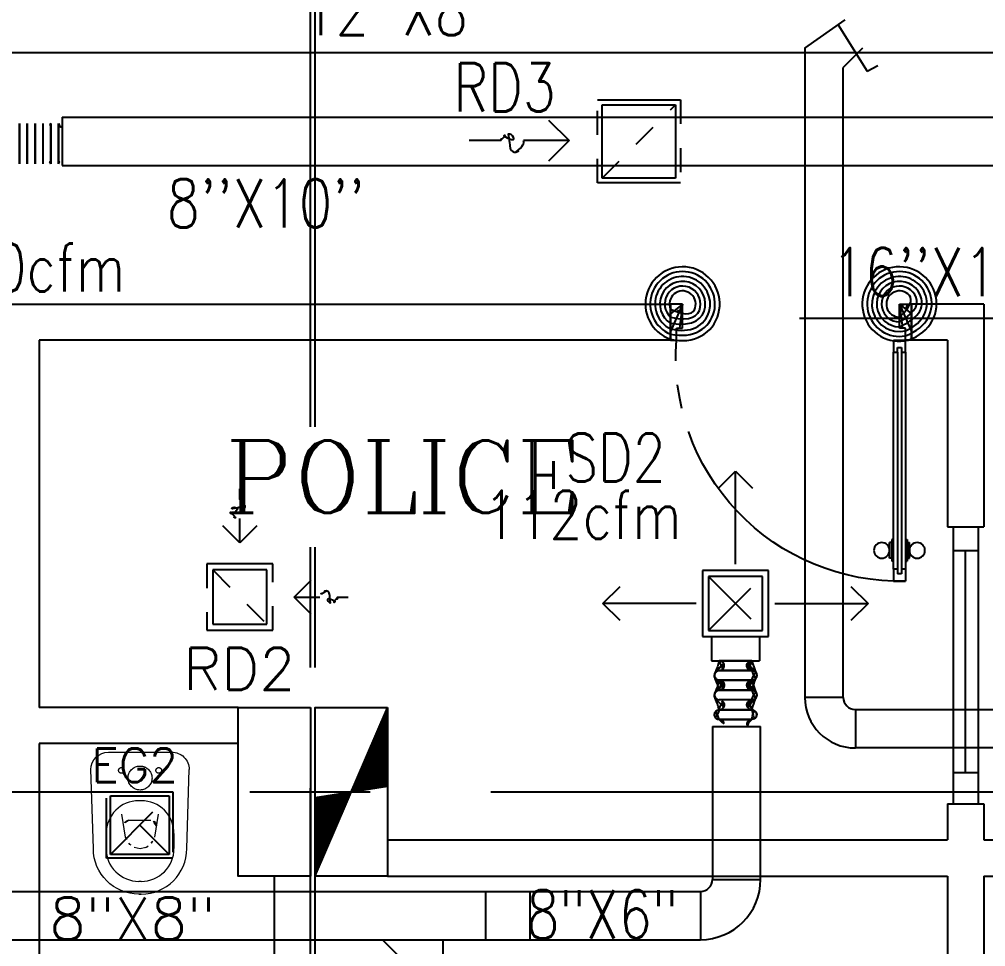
# Model space of a CAD drawing. Extents: x 417866230.2 to 417866327.8, y 43498045.5 to 43498135.4.
# Drawn here: x 417866272.989 to 417866277, y 43498114.079 to 43498117.929 of the extents above; entities that cross this region are included whole.
import ezdxf
from ezdxf.enums import TextEntityAlignment as Align

# ---------------------------------------------------------------- set-up
doc = ezdxf.new("R2010")
doc.units = 0
doc.header["$MEASUREMENT"] = 0
for name, pattern in [('CENTERX2', [4, 2.5, -0.5, 0.5, -0.5]), ('HIDDEN', [0.375, 0.25, -0.125]), ('HIDDEN2', [0.1875, 0.125, -0.0625])]:
    doc.linetypes.add(name, pattern=pattern)
doc.layers.get('0').update_dxf_attribs({"linetype": 'CONTINUOUS'})
for name, color, linetype in [('AXES', 11, 'CENTERX2'), ('COL', 9, 'CONTINUOUS'), ('DOOR', 9, 'CONTINUOUS'), ('DUCT', 6, 'CONTINUOUS'), ('FIX', 9, 'CONTINUOUS'), ('HAT', 12, 'CONTINUOUS'), ('M-AC-FLEX', 3, 'CONTINUOUS'), ('M-EGU.', 2, 'CONTINUOUS'), ('RM-NAME', 9, 'CONTINUOUS'), ('SCD', 2, 'CONTINUOUS'), ('WALL', 4, 'CONTINUOUS'), ('WIN', 9, 'CONTINUOUS')]:
    doc.layers.add(name, color=color, linetype=linetype)
doc.styles.add('ROMANC', font='romanc', dxfattribs={"height": 0.1})
doc.styles.add('ROMANS', font='ROMANS.shx', dxfattribs={"width": 0.6})

# ---------------------------------------------------------------- blocks, each defined once
blk = doc.blocks.new('C11')
at = {"layer": 'HAT'}
h = blk.add_hatch(dxfattribs=at)
h.set_pattern_fill('ANSI31', color=256, scale=300, style=0)
h.set_pattern_definition([(45, (-383765.2316736817, -62180.99999999946), (-26.51650429449553, 26.51650429449553), [])])
h.paths.add_polyline_path([(-19.99999999988358, 350.0000000000218), (-20, 700.0000000000582), (-319.9999999998836, 700.0000000000655), (-319.9999999998254, 350.0000000000146)])
h.paths.add_polyline_path([(-319.9999999998254, 6.548361852765083e-11), (-20, 5.820766091346741e-11), (-20, 350.0000000000218), (-319.9999999998254, 350.0000000000218)])
h = blk.add_hatch(dxfattribs=at)
h.set_pattern_fill('ANSI31', color=256, scale=300, style=0)
h.set_pattern_definition([(45, (-383445.2316736818, -62180.99999999952), (-26.51650429449553, 26.51650429449553), [])])
h.paths.add_polyline_path([(300.0000000000582, 349.9999999999636), (299.9999999999418, 700), (5.820766091346741e-11, 700.0000000000073), (1.164153218269348e-10, 349.9999999999563)])
h.paths.add_polyline_path([(1.164153218269348e-10, 7.275957614183426e-12), (299.9999999999418, 0), (299.9999999999418, 349.9999999999636), (1.164153218269348e-10, 349.9999999999636)])
at = {"layer": 'COL'}
for points in [[(-19.99999999994179, 700.0000000000582), (-20, 5.820766091346741e-11), (-319.9999999998254, 5.820766091346741e-11), (-319.9999999998254, 700.0000000000582)], [(300.0000000001164, 700), (300.0000000001164, 0), (0, 0), (5.820766091346741e-11, 700)]]:
    blk.add_lwpolyline(points, close=True, dxfattribs=at)
blk = doc.blocks.new('A$C24ED45A6')
at = {"layer": 'DOOR', "color": 0, "linetype": 'ByBlock'}
for p, q in [((924.999714750069, 1099.999913275184), (924.9997147505928, 1149.999913275213)), ((924.9997147500981, 1149.999913275184), (974.9997147500981, 1149.999913275184)), ((974.9997147500981, 1149.999913275184), (924.9997147500981, 1149.999913275184)), ((974.999714750069, 1099.999913275184), (974.9997147500981, 1149.999913275184)), ((941.9997147500981, 1099.999913275184), (924.999714750069, 1099.999913275184)), ((941.9997147500981, 1099.999913275184), (941.9997147500981, 1119.999913275184)), ((957.9997147500981, 1119.999913275184), (941.9997147500981, 1119.999913275184)), ((957.9997147500981, 1099.999913275184), (957.9997147500981, 1119.999913275184)), ((974.999714750069, 1099.999913275184), (957.9997147500981, 1099.999913275184)), ((908.7997147500282, 1055.04237049658), (908.7997147500282, 990.2423704965913)), ((917.7997147500282, 1055.04237049658), (908.7997147500282, 1055.04237049658)), ((917.7997147500282, 977.6423704965855), (917.7997147500282, 1067.642370496585)), ((924.999714750069, 1067.642370496585), (917.7997147500282, 1067.642370496585)), ((917.7997147500282, 1055.04237049658), (917.7997147500282, 990.2423704965913)), ((974.9997147500981, 1067.642370496585), (982.1997147501388, 1067.642370496585)), ((982.1997147501388, 977.6423704965855), (982.1997147501388, 1067.642370496585)), ((982.1997147501388, 1055.04237049658), (982.1997147501388, 990.2423704965913)), ((982.1997147501388, 1055.04237049658), (991.1997147501388, 1055.04237049658)), ((991.1997147501388, 1055.04237049658), (991.1997147501388, 990.2423704965913)), ((917.7997147500282, 990.2423704965913), (908.7997147500282, 990.2423704965913)), ((924.999714750069, 977.6423704965855), (917.7997147500282, 977.6423704965855)), ((974.9997147500981, 977.6423704965855), (982.1997147501388, 977.6423704965855)), ((982.1997147501388, 990.2423704965913), (991.1997147501388, 990.2423704965913)), ((924.9997147500981, 149.9999132751836), (924.9997147500981, 199.9999132751836)), ((924.9997147500981, 199.9999132751836), (941.9997147500981, 199.9999132751836)), ((941.9997147500981, 199.9999132751836), (941.9997147500981, 179.9999132751836)), ((941.9997147500981, 179.9999132751836), (957.9997147500981, 179.9999132751836)), ((957.9997147500981, 179.9999132751836), (957.9997147500981, 199.9999132751836)), ((957.9997147500981, 199.9999132751836), (974.9997147500981, 199.9999132751836)), ((974.9997147500981, 199.9999132751836), (974.9997147500981, 149.9999132751836)), ((-0.0002852659090422094, 0.0005459637031890452), (0.0006637533224420622, 150.0005459607055)), ((-0.0002852659090422094, 150.0005459637032), (24.99971473409096, 150.0005459637032)), ((24.99971473409096, 150.0005459637032), (24.99971473409096, 100.0005459637032)), ((924.9997147500981, 149.9999132751836), (974.9997147500981, 149.9999132751836)), ((999.9997147500981, 149.9999132751836), (974.9997147500981, 149.9999132751836)), ((974.9997147500981, 149.9999132751836), (974.9997147500981, 99.99991327518364)), ((999.9997147500981, 149.9999132751836), (999.9997147500981, -8.672481635585427e-05)), ((24.99971473409096, 100.0005459637032), (49.99971473409096, 100.0005459637032)), ((49.99971473409096, 100.0005459637032), (49.99971473409096, 0.0005459637031890452)), ((974.9997147500981, 99.99991327518364), (949.9997147500981, 99.99991327518364)), ((949.9997147500981, 99.99991327518364), (949.9997147500981, -8.672481635585427e-05)), ((49.99971473409096, 0.0005459637031890452), (-0.0002852659090422094, 0.0005459637031890452)), ((949.9997147500981, -8.672481635585427e-05), (999.9997147500981, -8.672481635585427e-05))]:
    blk.add_line(p, q, dxfattribs=at)
at = {"layer": 'DOOR', "linetype": 'ByBlock'}
for p, q in [((924.999714750069, 1099.999913275184), (924.9997147500981, 199.9999132751836)), ((941.9997147500981, 199.9999132751836), (941.9997147500981, 1099.999913275184)), ((957.9997147500981, 199.9999132751836), (957.9997147500981, 1099.999913275184)), ((974.9997147500981, 199.9999132751836), (974.999714750069, 1099.999913275184))]:
    blk.add_line(p, q, dxfattribs=at)
at = {"layer": 'DOOR', "color": 9, "linetype": 'ByBlock'}
for p, q in [((49.99971473409096, 0.0005459637031890452), (-0.0002852659090422094, 113.710475956148)), ((49.99971473409096, 0.0005459637031890452), (36.64242869059672, 100.0005459637032)), ((949.9997147500981, -8.672481635585427e-05), (999.9997147500981, 113.7098432676285)), ((949.9997147500981, -8.672481635585427e-05), (963.3570007935923, 99.99991327518364)), ((49.99971473409096, 0.0005459637031890452), (-0.0002852659090422094, 40.14628027955769)), ((949.9997147500981, -8.672481635585427e-05), (999.9997147500981, 40.14564759103814))]:
    blk.add_line(p, q, dxfattribs=at)
at = {"layer": 'DOOR', "color": 0, "linetype": 'ByBlock'}
for centre in [(876.4687705351098, 1022.642370496585), (1023.530658965086, 1022.642370496585)]:
    blk.add_circle(centre, 32.39999999998526, dxfattribs=at)
at = {"layer": 'DOOR', "linetype": 'HIDDEN', "ltscale": 0.5}
blk.add_arc((949.9997147495524, 222.4999591306114), 927.8368202104019, 88.45601313387131, 184.4815520911756, dxfattribs=at)
at = {"layer": 'DOOR', "color": 9, "linetype": 'ByBlock'}
for centre, radius, start, end in [((49.99971473406185, 0.0005459637031890452), 154.4019578127773, 103.7142292224544, 108.8947114507109), ((49.99971473406185, 0.0005459637031890452), 134.4019578127773, 100.7199763548362, 111.8401506069727), ((949.9997147501272, -8.672481635585427e-05), 134.4019578127773, 68.15984939303335, 79.28002364515741), ((949.9997147501272, -8.672481635585427e-05), 154.4019578127773, 71.10528854929525, 76.28577077755193), ((49.99971473406185, 0.0005459637031890452), 114.4019578127773, 102.6225741287136, 115.916158117935), ((49.99971473406185, 0.0005459637031890452), 94.40195781277725, 90, 121.9818119669145), ((949.9997147501272, -8.672481635585427e-05), 94.40195781277725, 58.01818803308483, 90), ((949.9997147501272, -8.672481635585427e-05), 114.4019578127773, 64.08384188206432, 77.37742587129276), ((49.99971473406185, 0.0005459637031890452), 74.40195781277725, 90, 132.2235735831696), ((49.99971473406185, 0.0005459637031890452), 54.40195781277725, 90, 156.7926171080241), ((949.9997147501272, -8.672481635585427e-05), 74.40195781277725, 47.77642641683039, 90), ((949.9997147501272, -8.672481635585427e-05), 54.40195781277725, 23.2073828919762, 90), ((49.99971473406185, 0.0005459637031890452), 34.40195781277725, 90, 180), ((49.99971473406185, 0.0005459637031890452), 14.40195781277725, 90, 180), ((949.9997147501272, -8.672481635585427e-05), 34.40195781277725, 7.00715953259931e-15, 90), ((949.9997147501272, -8.672481635585427e-05), 14.40195781277725, 7.00715953259931e-15, 90)]:
    blk.add_arc(centre, radius, start, end, dxfattribs=at)
at = {"layer": 'WALL'}
blk.add_line((999.9997147500981, -8.672481635585427e-05), (1000.000663769344, 149.9999132721859), dxfattribs=at)
blk = doc.blocks.new('WC')
at = {"layer": 'FIX', "lineweight": 20}
for p, q in [((474.9999999413267, 140.8204326525447), (537.9999999286374, 140.8204326525447)), ((394.8190632528858, 75.68691823486006), (490.3663137183757, 60.12952448159922)), ((338.9999999767169, 4.820432680950034), (338.9999999767169, -4.817951826087665)), ((533.686589507095, 24.24526864886866), (539.5413532510865, 0.001240431301994249)), ((539.5413532510865, 0.001240431301994249), (533.686589507095, -24.24278778629377)), ((673.9999998932471, 4.820432681706734), (673.9999998932471, -4.817951825360069)), ((490.3663137183757, -60.12704361174838), (394.8190632528858, -75.6844373869535)), ((537.9999999286374, -140.8179517899407), (474.9999999413267, -140.8179517899407)), ((213.1572988978005, -203.8179517742828), (210.0000000034925, -203.8179517742828))]:
    blk.add_line(p, q, dxfattribs=at)
at = {"layer": 'FIX', "linetype": 'Continuous', "lineweight": 20}
blk.add_line((420.1086438769707, -47.34975640615448), (420.4314501879271, 44.6286713128502), dxfattribs=at)
at = {"layer": 'FIX', "lineweight": 20}
for points in [[(210.0000000031432, -203.8179517742828, -0.4142135623720295), (137.0000000270666, -130.8179517899407), (137.0000000270666, 0.001240427664015442), (137.0000000270666, 130.8204326531268, -0.4142135623805538), (210.0000000088476, 203.8204326368577)], [(726.999999880034, -4.820432680658996), (726.999999880034, 4.817951825360069, 0.414213562373095), (537.9999999286374, 193.8179517767567), (210.0000000029104, 203.8179517742537)], [(726.999999880034, 4.820432680658996), (726.999999880034, -4.817951825360069, -0.414213562373095), (537.9999999286374, -193.8179517767567), (210.0000000029104, -203.8179517742537)]]:
    blk.add_lwpolyline(points, format="xyb", dxfattribs=at)
at = {"layer": 'FIX', "linetype": 'HIDDEN', "lineweight": 20, "ltscale": 0.05}
for centre in [(213.1572988978005, 77.50124041197705), (213.1572988978005, -77.49875954940217)]:
    blk.add_circle(centre, 11.63803426258817, dxfattribs=at)
at = {"layer": 'FIX', "linetype": 'HIDDEN2', "lineweight": 20, "ltscale": 0.3}
blk.add_circle((245, 0), 49.81065704648448, dxfattribs=at)
at = {"layer": 'FIX', "lineweight": 20}
for centre, radius, start, end in [((474.9999999444699, 4.820432684820844), 135.999999967722, 90.00000000333506, 180.0000000016675), ((537.9999999254942, 4.820432684820844), 135.999999967722, 359.9999999983325, 90), ((464.3609761304106, -17.61048578153714), 81.97430560104621, 51.07583289591406, 71.50404722140216), ((473.0448338629212, -6.857746605353896), 68.15291692588886, 27.15318190886178, 51.07583290867439), ((474.9999999413267, -4.817951825360069), 135.9999999645952, 180, 270), ((473.0448338628048, 6.860227468045196), 68.15291692606822, 308.9241670913256, 332.8468180911382), ((537.9999999286374, -4.817951825360069), 135.9999999645952, 270, 0), ((464.360976150725, 17.61296664757538), 81.97430559098913, 288.495952764492, 308.9241670913256)]:
    blk.add_arc(centre, radius, start, end, dxfattribs=at)
at = {"layer": 'FIX', "linetype": 'Continuous', "lineweight": 20}
for centre, start, end in [((442.6786698182113, 45.53535193303833), 88.38785175708362, 182.3337855616429), ((442.355863507255, -45.58543171666679), 177.6662144383571, 271.6121482429164)]:
    blk.add_arc(centre, 22.26568775101992, start, end, dxfattribs=at)
blk = doc.blocks.new('15RCD')
at = {"layer": 'M-EGU.', "linetype": 'HIDDEN'}
for p, q in [((-215.5, -215.5), (-215.5, 215.5)), ((-215.5, 215.5), (215.5, 215.5)), ((215.5, 215.5), (215.5, -215.5)), ((-190.5, -190.5), (190.5, 190.5)), ((215.5, -215.5), (-215.5, -215.5))]:
    blk.add_line(p, q, dxfattribs=at)
at = {"layer": 'M-EGU.'}
for p, q in [((-190.5, -190.5), (-190.5, 190.5)), ((-190.5, 190.5), (190.5, 190.5)), ((190.5, 190.5), (190.5, -190.5)), ((-468.7281883955002, 110.085429020226), (-362.6621712446213, 4.019411846995354)), ((-717.6654456853867, 4.019411846995354), (-880.3680452108383, 4.019411846995354)), ((-362.6621712446213, 4.019411846995354), (-598.2370687127113, 4.019411846995354)), ((-362.6621712446213, 4.019411846995354), (-468.7281883955002, -102.0466053336859)), ((190.5, -190.5), (-190.5, -190.5))]:
    blk.add_line(p, q, dxfattribs=at)
blk.add_lwpolyline([(-717.6654456853867, 4.019411846995354, -0.1324001419046424), (-700.9525933265686, 28.1516630128026, -0.15664048728736), (-677.8559874296188, 37.67430285364389, -0.7366118572675341), (-658.9274293780327, -9.531996622681618, 0.7742319307937748), (-638.0465269684792, -55.15178421139717, 0.2033489946306821), (-606.4340447187424, -34.56012412905693, 0.1938082075567039), (-598.2370687127113, 4.019411846995354)], format="xyb", dxfattribs=at)
blk = doc.blocks.new('9RCD')
at = {"color": 2}
blk.add_line((0, 407.0018123015761), (0, 450), dxfattribs=at)
at = {"layer": 'M-EGU.'}
for p, q in [((0, 225), (0, 331.8568842187524)), ((0, 225), (-70.71067810058594, 295.7106781154871)), ((70.71067810058594, 295.7106781154871), (0, 225)), ((112.5, 112.5), (-112.5, 112.5)), ((-112.5, 112.5), (-112.5, -112.5)), ((112.5, -112.5), (112.5, 112.5)), ((-295.7106781005859, 70.7106781154871), (-225, 0)), ((-225, 0), (-326.0625209212303, 0)), ((-225, 0), (-295.7106781005859, -70.7106781154871)), ((-112.5, -112.5), (112.5, -112.5))]:
    blk.add_line(p, q, dxfattribs=at)
at = {"layer": 'M-EGU.', "linetype": 'HIDDEN'}
for p, q in [((137.5, 137.5), (-137.5, 137.5)), ((-137.5, 137.5), (-137.5, -137.5)), ((137.5, -137.5), (137.5, 137.5)), ((-112.5, -112.5), (112.5, 112.5)), ((-137.5, -137.5), (137.5, -137.5))]:
    blk.add_line(p, q, dxfattribs=at)
at = {"layer": 'M-EGU.', "color": 2}
blk.add_line((-405.6814389228821, 0), (-450, 0), dxfattribs=at)
blk.add_lwpolyline([(0, 407.0018123015761, -0.1878616880635112), (18.43714278936386, 395.6368565112352, -0.2026446714702415), (23.37606519460678, 376.0597832798958, -0.6169147816705048), (-1.684169173240662, 367.9626682251692, 0.6687084752237648), (-25.27994006872177, 358.3786232322454, 0.1942850651709176), (-18.16441583633423, 340.4409644380212, 0.1860514396155063), (0, 331.8568842187524)], format="xyb", dxfattribs=at)
at = {"layer": 'M-EGU.'}
blk.add_lwpolyline([(-405.6814389228821, 0, -0.1324001419046424), (-394.5395373106003, 16.0881674438715, -0.15664048728736), (-379.1418001055717, 22.43659400939941, -0.7366118572675341), (-366.5227613449097, -9.034272313117981, 0.7742319307937748), (-352.6021597981453, -39.4474640339613, 0.2033489946306821), (-331.5271716117859, -25.71969064325094, 0.1938082075567039), (-326.0625209212303, 0)], format="xyb", dxfattribs=at)

msp = doc.modelspace()

# ---------------------------------------------------------------- linework, layer by layer
at = {"layer": 'AXES'}
for p, q in [((417866274.1968632, 43498056.23778734), (417866274.1968632, 43498134.3745184)), ((417866274.2168633, 43498056.23778734), (417866274.2168633, 43498134.3745184)), ((417866230.9454184, 43498114.72208098), (417866300.0368633, 43498114.72208098))]:
    msp.add_line(p, q, dxfattribs=at)
at = {"layer": 'DUCT'}
for p, q in [((417866276.2488583, 43498117.808648), (417866276.4167957, 43498117.92623909)), ((417866276.2488583, 43498117.808648), (417866276.2488583, 43498115.11417086)), ((417866276.4888583, 43498117.808648), (417866276.4088582, 43498117.728648)), ((417866268.4796817, 43498117.79054227), (417866280.1641046, 43498117.79054227)), ((417866276.4088582, 43498115.11417086), (417866276.4088582, 43498117.728648)), ((417866273.1664797, 43498117.52208099), (417866273.1664797, 43498117.32208098)), ((417866273.1664797, 43498117.52208099), (417866277.5104084, 43498117.52208099)), ((417866273.1664797, 43498117.32208098), (417866277.5104084, 43498117.32208098)), ((417866276.4088582, 43498115.11417086), (417866276.2488583, 43498115.11417086)), ((417866276.4588583, 43498115.06417087), (417866277.247552, 43498115.06417087)), ((417866276.4588583, 43498115.06417087), (417866276.4588583, 43498114.90417086)), ((417866275.865648, 43498114.99270864), (417866276.065648, 43498114.99270864)), ((417866275.865648, 43498114.99270864), (417866275.865648, 43498114.35824265)), ((417866276.065648, 43498114.35824265), (417866276.065648, 43498114.99270864)), ((417866277.247552, 43498114.90417086), (417866276.4588583, 43498114.90417086)), ((417866275.865648, 43498114.35824265), (417866276.065648, 43498114.35824265)), ((417866272.3119434, 43498114.30824265), (417866275.815648, 43498114.30824265)), ((417866274.9253468, 43498114.10824265), (417866274.9253468, 43498114.30824265)), ((417866275.1097713, 43498114.10824265), (417866275.1097713, 43498114.30824265)), ((417866275.815648, 43498114.30824265), (417866275.815648, 43498114.10824265)), ((417866272.2869434, 43498114.10824265), (417866275.815648, 43498114.10824265)), ((417866274.4963204, 43498114.10824265), (417866274.5963204, 43498114.00824264)), ((417866274.7463204, 43498114.10824265), (417866274.7463204, 43498113.86358965))]:
    msp.add_line(p, q, dxfattribs=at)
at = {"layer": 'DUCT', "color": 2}
for p, q in [((417866276.3873633, 43498117.90563025), (417866276.5075091, 43498117.71416178)), ((417866276.5075091, 43498117.71416178), (417866276.5526626, 43498117.73718017)), ((417866276.5075091, 43498117.71416178), (417866276.5075091, 43498117.71416178))]:
    msp.add_line(p, q, dxfattribs=at)
at = {"layer": 'DUCT', "color": 4}
msp.add_line((417866276.2269326, 43498116.68873941), (417866277.5665232, 43498116.68873941), dxfattribs=at)
at = {"layer": 'DUCT'}
for centre, radius, start, end in [((417866276.4588583, 43498115.11417086), 0.21, 180, 270), ((417866276.4588583, 43498115.11417086), 0.05, 180, 270), ((417866275.815648, 43498114.35824265), 0.05, 270, 0), ((417866275.815648, 43498114.35824265), 0.25, 270, 0)]:
    msp.add_arc(centre, radius, start, end, dxfattribs=at)
at = {"layer": 'M-AC-FLEX', "color": 11}
for p, q in [((417866272.9896258, 43498117.49698452), (417866272.9896258, 43498117.32890806)), ((417866272.9896284, 43498117.32862237), (417866272.9896284, 43498117.49669886)), ((417866273.0216439, 43498117.32862237), (417866273.0216439, 43498117.49669886)), ((417866273.0216463, 43498117.49698452), (417866273.0216463, 43498117.32890806)), ((417866273.0216464, 43498117.49698452), (417866273.0216464, 43498117.32890806)), ((417866273.0216466, 43498117.49698452), (417866273.0216466, 43498117.32890806)), ((417866273.0542332, 43498117.49698452), (417866273.0542332, 43498117.32890806)), ((417866273.0542334, 43498117.49698452), (417866273.0542334, 43498117.32890806)), ((417866273.0542335, 43498117.49698452), (417866273.0542335, 43498117.32890806)), ((417866273.0542359, 43498117.32862237), (417866273.0542359, 43498117.49669886)), ((417866273.0868202, 43498117.49698452), (417866273.0868202, 43498117.32890806)), ((417866273.0868203, 43498117.49698452), (417866273.0868203, 43498117.32890806)), ((417866273.1194071, 43498117.49698452), (417866273.1194071, 43498117.32890806)), ((417866273.1194071, 43498117.49698452), (417866273.1194071, 43498117.32890806)), ((417866273.1194097, 43498117.32862237), (417866273.1194097, 43498117.49669886)), ((417866273.1194097, 43498117.32862237), (417866273.1194097, 43498117.49669886)), ((417866273.1514252, 43498117.32862237), (417866273.1514252, 43498117.49669886)), ((417866273.1514252, 43498117.32862237), (417866273.1514252, 43498117.49669886)), ((417866273.1514279, 43498117.49698452), (417866273.1514279, 43498117.32890806)), ((417866273.1514279, 43498117.49698452), (417866273.1514279, 43498117.32890806)), ((417866275.893862, 43498115.26636458), (417866276.0289576, 43498115.26636458)), ((417866275.893862, 43498115.26636458), (417866276.0289576, 43498115.26636458)), ((417866276.0293147, 43498115.26636159), (417866275.8942191, 43498115.26636159)), ((417866276.0293147, 43498115.26636158), (417866275.8942191, 43498115.26636158)), ((417866276.0293147, 43498115.26636146), (417866275.8942191, 43498115.26636146)), ((417866276.0293147, 43498115.26636135), (417866275.8942191, 43498115.26636135)), ((417866276.0293147, 43498115.2663613), (417866275.8942191, 43498115.2663613)), ((417866276.0293147, 43498115.2663613), (417866275.8942191, 43498115.2663613)), ((417866275.893862, 43498115.22562455), (417866276.0289576, 43498115.22562455)), ((417866275.893862, 43498115.22562455), (417866276.0289576, 43498115.22562455)), ((417866276.0293147, 43498115.22562783), (417866275.8942191, 43498115.22562783)), ((417866276.0293147, 43498115.22562783), (417866275.8942191, 43498115.22562783)), ((417866276.0293147, 43498115.2256278), (417866275.8942191, 43498115.2256278)), ((417866276.0293147, 43498115.22562779), (417866275.8942191, 43498115.22562779)), ((417866276.0293147, 43498115.22562769), (417866275.8942191, 43498115.22562769)), ((417866276.0293147, 43498115.22562768), (417866275.8942191, 43498115.22562768)), ((417866276.0293147, 43498115.22562757), (417866275.8942191, 43498115.22562757)), ((417866276.0293147, 43498115.22562756), (417866275.8942191, 43498115.22562756)), ((417866276.0293147, 43498115.22562756), (417866275.8942191, 43498115.22562756)), ((417866276.0293147, 43498115.22562754), (417866275.8942191, 43498115.22562754)), ((417866275.893862, 43498115.18489722), (417866276.0289576, 43498115.18489722)), ((417866275.893862, 43498115.18489722), (417866276.0289576, 43498115.18489722)), ((417866276.0293147, 43498115.18489423), (417866275.8942191, 43498115.18489423)), ((417866276.0293147, 43498115.18489422), (417866275.8942191, 43498115.18489422)), ((417866276.0293147, 43498115.18489422), (417866275.8942191, 43498115.18489422)), ((417866276.0293147, 43498115.1848942), (417866275.8942191, 43498115.1848942)), ((417866276.0293147, 43498115.1848941), (417866275.8942191, 43498115.1848941)), ((417866276.0293147, 43498115.18489408), (417866275.8942191, 43498115.18489408)), ((417866276.0293147, 43498115.18489399), (417866275.8942191, 43498115.18489399)), ((417866276.0293147, 43498115.18489397), (417866275.8942191, 43498115.18489397)), ((417866276.0293147, 43498115.18489394), (417866275.8942191, 43498115.18489394)), ((417866276.0293147, 43498115.18489394), (417866275.8942191, 43498115.18489394)), ((417866275.893862, 43498115.14415719), (417866276.0289576, 43498115.14415719)), ((417866275.893862, 43498115.14415719), (417866276.0289576, 43498115.14415719)), ((417866276.0293147, 43498115.14416047), (417866275.8942191, 43498115.14416047)), ((417866276.0293147, 43498115.14416047), (417866275.8942191, 43498115.14416047)), ((417866276.0293147, 43498115.14416043), (417866275.8942191, 43498115.14416043)), ((417866276.0293147, 43498115.14416032), (417866275.8942191, 43498115.14416032)), ((417866276.0293147, 43498115.1441602), (417866275.8942191, 43498115.1441602)), ((417866276.0293147, 43498115.14416018), (417866275.8942191, 43498115.14416018)), ((417866276.0293147, 43498115.10342686), (417866275.8942191, 43498115.10342686)), ((417866276.0293147, 43498115.10342684), (417866275.8942191, 43498115.10342684)), ((417866276.0293147, 43498115.10342672), (417866275.8942191, 43498115.10342672)), ((417866276.0293147, 43498115.10342661), (417866275.8942191, 43498115.10342661)), ((417866275.893862, 43498115.06268995), (417866276.0289576, 43498115.06268995)), ((417866275.893862, 43498115.06268995), (417866276.0289576, 43498115.06268995)), ((417866275.893862, 43498115.06268982), (417866276.0289576, 43498115.06268982)), ((417866275.893862, 43498115.06268982), (417866276.0289576, 43498115.06268982)), ((417866276.0293147, 43498115.06269317), (417866275.8942191, 43498115.06269317)), ((417866276.0293147, 43498115.06269317), (417866275.8942191, 43498115.06269317)), ((417866276.0293147, 43498115.0626931), (417866275.8942191, 43498115.0626931)), ((417866276.0293147, 43498115.0626931), (417866275.8942191, 43498115.0626931)), ((417866275.893862, 43498115.02267056), (417866276.0289576, 43498115.02267056)), ((417866275.893862, 43498115.02267056), (417866276.0289576, 43498115.02267056)), ((417866275.893862, 43498115.02267043), (417866276.0289576, 43498115.02267043)), ((417866275.893862, 43498115.02267043), (417866276.0289576, 43498115.02267043)), ((417866276.0293147, 43498115.02266728), (417866275.8942191, 43498115.02266728)), ((417866276.0293147, 43498115.02266728), (417866275.8942191, 43498115.02266728)), ((417866276.0293147, 43498115.02266721), (417866275.8942191, 43498115.02266721)), ((417866276.0293147, 43498115.02266721), (417866275.8942191, 43498115.02266721))]:
    msp.add_line(p, q, dxfattribs=at)
at = {"layer": 'M-AC-FLEX'}
for points in [[(417866272.9564726, 43498117.49698452, 1), (417866272.9890595, 43498117.49698452, -0.9999999999999997), (417866273.0216464, 43498117.49698452)], [(417866272.9890595, 43498117.49698452, -1), (417866273.0216464, 43498117.49698452)], [(417866273.0542333, 43498117.49698452, -1), (417866273.0216464, 43498117.49698452, 0.9999999999999997), (417866272.9890595, 43498117.49698452)], [(417866273.0216464, 43498117.49698452, 1), (417866272.9890595, 43498117.49698452)], [(417866272.9896258, 43498117.49640494, 0.004509969774748916), (417866272.9896284, 43498117.49669886, -1.018005099723095), (417866273.0216439, 43498117.49669886)], [(417866273.0216464, 43498117.49698452, 1), (417866273.0542333, 43498117.49698452, -0.9999999999999997), (417866273.0868204, 43498117.49698452)], [(417866273.0542333, 43498117.49698452, -1), (417866273.0216464, 43498117.49698452)], [(417866273.0216464, 43498117.49698452, 1), (417866273.0542333, 43498117.49698452)], [(417866273.0868204, 43498117.49698452, 1), (417866273.0542333, 43498117.49698452)], [(417866273.0542333, 43498117.49698452, -1), (417866273.0868204, 43498117.49698452)], [(417866273.1194072, 43498117.49698452, -1), (417866273.0868204, 43498117.49698452, 0.9999999999999997), (417866273.0542333, 43498117.49698452)], [(417866273.0862541, 43498117.49640494, -0.004509969774748916), (417866273.0862513, 43498117.49669886, 1.018005099723095), (417866273.0542359, 43498117.49669886)], [(417866273.0868204, 43498117.49698452, 1), (417866273.1194072, 43498117.49698452)], [(417866273.1194072, 43498117.49698452, -0.4123322109656019), (417866273.1032185, 43498117.48069144, -0.4123322109656019)], [(417866273.1514279, 43498117.49640494, -0.004509969774748916), (417866273.1514252, 43498117.49669886, 1.018005099723095), (417866273.1194098, 43498117.49669886)], [(417866273.1194071, 43498117.49640494, 0.004509969774748916), (417866273.1194098, 43498117.49669886, -1.018005099723095), (417866273.1514252, 43498117.49669886)], [(417866273.1514278, 43498117.49698452, 0.4123322109656019), (417866273.1676165, 43498117.48069144, 0.4123322109656019)], [(417866273.1664797, 43498117.48073848, -0.3920467321510625), (417866273.1514278, 43498117.49698452)], [(417866273.1514278, 43498117.49698452, 0.3920458321469109), (417866273.1664797, 43498117.48073842, 0.3920458321469109)], [(417866272.9564726, 43498117.32890806, -1), (417866272.9890595, 43498117.32890806, 0.9999999999999997), (417866273.0216464, 43498117.32890806)], [(417866273.0542333, 43498117.32890806, 1), (417866273.0216464, 43498117.32890806, -0.9999999999999997), (417866272.9890595, 43498117.32890806)], [(417866272.9896259, 43498117.32890806, 0.9998379277357049), (417866273.0216464, 43498117.32833671)], [(417866273.0216464, 43498117.32890806, -0.9998379277357049), (417866272.9896259, 43498117.32833671)], [(417866272.9896259, 43498117.32833671, -0.004461024754221227), (417866272.9896284, 43498117.32862238)], [(417866272.9896284, 43498117.32862238, 0.008922204748517097), (417866272.9896284, 43498117.32805104)], [(417866273.0216466, 43498117.32891629, 0.004509969774748916), (417866273.0216439, 43498117.32862238, -0.008922227067377475), (417866273.0216439, 43498117.32805104)], [(417866273.0216464, 43498117.32833671, 0.004461024754221227), (417866273.0216439, 43498117.32862238)], [(417866273.0216464, 43498117.32890806, -1), (417866273.0542333, 43498117.32890806, 0.9999999999999997), (417866273.0868204, 43498117.32890806)], [(417866273.0542333, 43498117.32890806, 0.9998379277357049), (417866273.0862539, 43498117.32833671)], [(417866273.1194072, 43498117.32890806, 1), (417866273.0868204, 43498117.32890806, -0.9999999999999997), (417866273.0542333, 43498117.32890806)], [(417866273.0542333, 43498117.32891629, -0.004509969774748916), (417866273.0542359, 43498117.32862238, 0.008922227067377475), (417866273.0542359, 43498117.32805104)], [(417866273.0862539, 43498117.32890806, -0.9998379277357049), (417866273.0542333, 43498117.32833671)], [(417866273.0542333, 43498117.32833671, -0.004461024754221227), (417866273.0542359, 43498117.32862238)], [(417866273.0862539, 43498117.32833671, 0.004461024754221227), (417866273.0862513, 43498117.32862238)], [(417866273.0862513, 43498117.32862238, -0.008922204748517097), (417866273.0862513, 43498117.32805104)], [(417866273.1194072, 43498117.32890806, 0.4123322109656019), (417866273.1032185, 43498117.34520114, 0.4123322109656019)], [(417866273.1194072, 43498117.32890806, 0.9998379277357049), (417866273.1514278, 43498117.32833671)], [(417866273.1194072, 43498117.32890806, 0.9998379277357049), (417866273.1514278, 43498117.32833671)], [(417866273.1514278, 43498117.32890806, -0.9998379277357049), (417866273.1194072, 43498117.32833671)], [(417866273.1514278, 43498117.32890806, -0.9998379277357049), (417866273.1194072, 43498117.32833671)], [(417866273.1194071, 43498117.32891629, -0.004509969774748916), (417866273.1194098, 43498117.32862238, 0.008922227067377475), (417866273.1194098, 43498117.32805104)], [(417866273.1194072, 43498117.32833671, -0.004461024754221227), (417866273.1194098, 43498117.32862238)], [(417866273.1194072, 43498117.32833671, -0.004461024754221227), (417866273.1194098, 43498117.32862238)], [(417866273.1194098, 43498117.32862238, 0.008922204748517097), (417866273.1194098, 43498117.32805104)], [(417866273.1514279, 43498117.32891629, 0.004509969774748916), (417866273.1514252, 43498117.32862238, -0.008922227067377475), (417866273.1514252, 43498117.32805104)], [(417866273.1514278, 43498117.32833671, 0.004461024754221227), (417866273.1514252, 43498117.32862238)], [(417866273.1514252, 43498117.32862238, -0.008922204748517097), (417866273.1514252, 43498117.32805104)], [(417866273.1514278, 43498117.32833671, 0.004461024754221227), (417866273.1514252, 43498117.32862238)], [(417866273.1514278, 43498117.32890806, -0.4123322109656019), (417866273.1676165, 43498117.34520114, -0.4123322109656019)], [(417866273.1514278, 43498117.32890806, -0.3920458321469109), (417866273.1664797, 43498117.34515415, -0.3920458321469109)], [(417866275.8942191, 43498115.26636142, -1), (417866275.8942191, 43498115.22562772, 0.9999999999999997), (417866275.8942191, 43498115.18489403)], [(417866275.9125077, 43498115.25495736, -0.5549272424908399), (417866275.8942191, 43498115.22562775, 0.9999999999999997), (417866275.8942191, 43498115.18489406)], [(417866275.9125077, 43498115.25495734, -0.5549272424908399), (417866275.8942191, 43498115.22562774, 0.9999999999999997), (417866275.8942191, 43498115.18489404)], [(417866275.9131353, 43498115.25354332, -0.5303388422204236), (417866275.8942191, 43498115.22562774, 0.9999999999999997), (417866275.8942191, 43498115.18489404)], [(417866275.8942294, 43498115.2663613, 0.004509969774748916), (417866275.893862, 43498115.26636451, -0.008922227067377475), (417866275.8931478, 43498115.26636451)], [(417866275.893862, 43498115.26636451, -0.008922204748517097), (417866275.8931478, 43498115.26636451)], [(417866275.8933581, 43498115.26636458, 0.001834781923240863), (417866275.8935049, 43498115.26636142)], [(417866275.8933602, 43498115.26636458, 0.001807992435049737), (417866275.8935049, 43498115.26636142)], [(417866275.8942191, 43498115.26636142, -0.01069027187581462), (417866275.8933633, 43498115.26636458, -0.01069027187581462)], [(417866275.8942191, 43498115.26636142, -0.01068952772708075), (417866275.8933634, 43498115.26636458, -0.01068952772708075)], [(417866275.8935049, 43498115.26636142, 0.004461024754221227), (417866275.893862, 43498115.26636451)], [(417866275.8935049, 43498115.26636142, 0.004461024754221227), (417866275.893862, 43498115.26636451)], [(417866276.0293147, 43498115.26636142, 1), (417866276.0293147, 43498115.22562772)], [(417866276.0293147, 43498115.22562772, -1), (417866276.0293147, 43498115.26636142)], [(417866276.0293147, 43498115.26636142, 1), (417866276.0293147, 43498115.22562772, -0.9999999999999997), (417866276.0293147, 43498115.18489403)], [(417866276.0293147, 43498115.2663614, 0.5549272424908399), (417866276.011026, 43498115.2370318, 0.5549272424908399)], [(417866276.0293147, 43498115.22562775, -0.5549272424908399), (417866276.011026, 43498115.25495736, -0.5549272424908399)], [(417866276.011026, 43498115.25495736, 0.5549272424908399), (417866276.0293147, 43498115.22562775, -0.9999999999999997), (417866276.0293147, 43498115.18489406)], [(417866276.0293147, 43498115.22562774, -0.5549272424908399), (417866276.011026, 43498115.25495734, -0.5549272424908399)], [(417866276.011026, 43498115.25495734, 0.5549272424908399), (417866276.0293147, 43498115.22562774, -0.9999999999999997), (417866276.0293147, 43498115.18489404)], [(417866276.0293147, 43498115.22562774, -0.5303388422204236), (417866276.0103984, 43498115.25354332, -0.5303388422204236)], [(417866276.0103984, 43498115.25354332, 0.5303388422204236), (417866276.0293147, 43498115.22562774, -0.9999999999999997), (417866276.0293147, 43498115.18489404)], [(417866276.0285902, 43498115.2663613, -0.004509969638239), (417866276.0289576, 43498115.26636451, 0.008969169023544589), (417866276.0296755, 43498115.26636458, 0.008969169023544589)], [(417866276.029676, 43498115.26636458, -0.008975123060799558), (417866276.0289576, 43498115.26636451)], [(417866275.8942191, 43498115.14416036, 1), (417866275.8942191, 43498115.18489406, -0.9999999999999997), (417866275.8942191, 43498115.22562775)], [(417866275.9131353, 43498115.15697845, 0.5303388422204236), (417866275.8942191, 43498115.18489404, -0.9999999999999997), (417866275.8942191, 43498115.22562774)], [(417866275.9125077, 43498115.15556443, 0.5549272424908399), (417866275.8942191, 43498115.18489404, -0.9999999999999997), (417866275.8942191, 43498115.22562774)], [(417866275.9125077, 43498115.15556442, 0.5549272424908399), (417866275.8942191, 43498115.18489403, -0.9999999999999997), (417866275.8942191, 43498115.22562772)], [(417866275.8942191, 43498115.22562772, 0.3143518314788673), (417866275.8752052, 43498115.21285647, 0.3143518314788673)], [(417866275.8752052, 43498115.21285649, -0.3045774732036388), (417866275.8935049, 43498115.22562772)], [(417866275.8942294, 43498115.22562784, -0.004509969774748916), (417866275.893862, 43498115.22562462, 0.008922227067377475), (417866275.8931478, 43498115.22562462)], [(417866275.893862, 43498115.22562462, 0.008922204748517097), (417866275.8931478, 43498115.22562462)], [(417866275.8933602, 43498115.22562455, -0.001807992435049737), (417866275.8935049, 43498115.22562772)], [(417866275.8942191, 43498115.22562772, 0.01068952772708075), (417866275.8933634, 43498115.22562455, 0.01068952772708075)], [(417866275.8935049, 43498115.22562772, -0.004461024754221227), (417866275.893862, 43498115.22562462)], [(417866275.8935049, 43498115.22562772, -0.004461024754221227), (417866275.893862, 43498115.22562462)], [(417866276.0293147, 43498115.14416036, -1), (417866276.0293147, 43498115.18489406, 0.9999999999999997), (417866276.0293147, 43498115.22562775)], [(417866276.0103984, 43498115.15697845, -0.5303388422204236), (417866276.0293147, 43498115.18489404, 0.9999999999999997), (417866276.0293147, 43498115.22562774)], [(417866276.011026, 43498115.15556443, -0.5549272424908399), (417866276.0293147, 43498115.18489404, 0.9999999999999997), (417866276.0293147, 43498115.22562774)], [(417866276.011026, 43498115.15556442, -0.5549272424908399), (417866276.0293147, 43498115.18489403, 0.9999999999999997), (417866276.0293147, 43498115.22562772)], [(417866276.0285902, 43498115.22562784, 0.004509970592332896), (417866276.0289576, 43498115.22562462, -0.3143822707148378), (417866276.0479715, 43498115.21285647, -0.3143822707148378)], [(417866276.029676, 43498115.22562455, 0.008975123060799558), (417866276.0289576, 43498115.22562462)], [(417866276.0293147, 43498115.22562775, -1), (417866276.0293147, 43498115.18489406)], [(417866276.0293147, 43498115.18489406, 1), (417866276.0293147, 43498115.22562775)], [(417866276.0293147, 43498115.22562774, -1), (417866276.0293147, 43498115.18489404)], [(417866276.0293147, 43498115.18489404, 1), (417866276.0293147, 43498115.22562774)], [(417866276.0293147, 43498115.18489404, 1), (417866276.0293147, 43498115.22562774)], [(417866276.0293147, 43498115.22562774, -1), (417866276.0293147, 43498115.18489404)], [(417866276.0293147, 43498115.18489403, 1), (417866276.0293147, 43498115.22562772)], [(417866276.0293147, 43498115.22562772, -1), (417866276.0293147, 43498115.18489403)], [(417866275.8942191, 43498115.18489406, -1), (417866275.8942191, 43498115.14416036, 0.9999999999999997), (417866275.8942191, 43498115.10342667)], [(417866275.9125077, 43498115.17348998, -0.5549272424908399), (417866275.8942191, 43498115.14416037, 0.9999999999999997), (417866275.8942191, 43498115.10342668)], [(417866275.8942191, 43498115.18489406, -0.3143518314788673), (417866275.8752052, 43498115.1976653, -0.3143518314788673)], [(417866275.8752052, 43498115.19766529, 0.3045774732036388), (417866275.8935049, 43498115.18489406)], [(417866275.8942294, 43498115.18489394, 0.004509969774748916), (417866275.893862, 43498115.18489715, -0.008922227067377475), (417866275.8931478, 43498115.18489715)], [(417866275.893862, 43498115.18489715, -0.008922204748517097), (417866275.8931478, 43498115.18489715)], [(417866275.8933602, 43498115.18489722, 0.001807992435049737), (417866275.8935049, 43498115.18489406)], [(417866275.8942191, 43498115.18489406, -0.01068952772708075), (417866275.8933634, 43498115.18489722, -0.01068952772708075)], [(417866275.8935049, 43498115.18489406, 0.004461024754221227), (417866275.893862, 43498115.18489715)], [(417866275.8935049, 43498115.18489406, 0.004461024754221227), (417866275.893862, 43498115.18489715)], [(417866276.0293147, 43498115.14416036, -1), (417866276.0293147, 43498115.18489406)], [(417866276.0293147, 43498115.18489406, 1), (417866276.0293147, 43498115.14416036, -0.9999999999999997), (417866276.0293147, 43498115.10342667)], [(417866276.0293147, 43498115.18489406, 1), (417866276.0293147, 43498115.14416036)], [(417866276.0293147, 43498115.18489403, 0.5549272424908399), (417866276.011026, 43498115.15556442, 0.5549272424908399)], [(417866276.0293147, 43498115.18489404, 0.5303388422204236), (417866276.0103984, 43498115.15697845, 0.5303388422204236)], [(417866276.0293147, 43498115.18489404, 0.5549272424908399), (417866276.011026, 43498115.15556443, 0.5549272424908399)], [(417866276.0293147, 43498115.14416037, -0.5549272424908399), (417866276.011026, 43498115.17348998, -0.5549272424908399)], [(417866276.011026, 43498115.17348998, 0.5549272424908399), (417866276.0293147, 43498115.14416037, -0.9999999999999997), (417866276.0293147, 43498115.10342668)], [(417866276.0285902, 43498115.18489394, -0.004509970592332896), (417866276.0289576, 43498115.18489715, 0.3143822707148378), (417866276.0479715, 43498115.1976653, 0.3143822707148378)], [(417866276.029676, 43498115.18489722, -0.008975123060799558), (417866276.0289576, 43498115.18489715)], [(417866275.8942191, 43498115.06269298, 1), (417866275.8942191, 43498115.10342668, -0.9999999999999997), (417866275.8942191, 43498115.14416037)], [(417866275.9125077, 43498115.07409706, 0.5549272424908399), (417866275.8942191, 43498115.10342667, -0.9999999999999997), (417866275.8942191, 43498115.14416036)], [(417866275.8942191, 43498115.14416036, 0.3143518314788673), (417866275.8752052, 43498115.13138911, 0.3143518314788673)], [(417866275.8752052, 43498115.13138913, -0.3045774732036388), (417866275.8935049, 43498115.14416036)], [(417866275.8942294, 43498115.14416048, -0.004509969774748916), (417866275.893862, 43498115.14415726, 0.008922227067377475), (417866275.8931478, 43498115.14415726)], [(417866275.893862, 43498115.14415726, 0.008922204748517097), (417866275.8931478, 43498115.14415726)], [(417866275.8933602, 43498115.14415719, -0.001807992435049737), (417866275.8935049, 43498115.14416036)], [(417866275.8942191, 43498115.14416036, 0.01068952772708075), (417866275.8933634, 43498115.14415719, 0.01068952772708075)], [(417866275.8935049, 43498115.14416036, -0.004461024754221227), (417866275.893862, 43498115.14415726)], [(417866275.8935049, 43498115.14416036, -0.004461024754221227), (417866275.893862, 43498115.14415726)], [(417866276.0293147, 43498115.06269298, -1), (417866276.0293147, 43498115.10342668, 0.9999999999999997), (417866276.0293147, 43498115.14416037)], [(417866276.011026, 43498115.07409706, -0.5549272424908399), (417866276.0293147, 43498115.10342667, 0.9999999999999997), (417866276.0293147, 43498115.14416036)], [(417866276.0285902, 43498115.14416048, 0.004509970592332896), (417866276.0289576, 43498115.14415726, -0.3143822707148378), (417866276.0479715, 43498115.13138911, -0.3143822707148378)], [(417866276.029676, 43498115.14415719, 0.008975123060799558), (417866276.0289576, 43498115.14415726)], [(417866276.0293147, 43498115.14416037, -1), (417866276.0293147, 43498115.10342668)], [(417866276.0293147, 43498115.10342668, 1), (417866276.0293147, 43498115.14416037)], [(417866276.0293147, 43498115.10342667, 1), (417866276.0293147, 43498115.14416036)], [(417866276.0293147, 43498115.14416036, -1), (417866276.0293147, 43498115.10342667)], [(417866276.0293147, 43498115.10342667, 0.5549272424908399), (417866276.011026, 43498115.07409706, 0.5549272424908399)], [(417866276.0293147, 43498115.10342668, 1), (417866276.0293147, 43498115.06269298)], [(417866275.8942191, 43498115.0626931, 0.9998379277357049), (417866275.8935049, 43498115.02266739)], [(417866275.8942191, 43498115.0626931, 0.9998379277357049), (417866275.8935049, 43498115.02266739)], [(417866275.8942191, 43498115.06269298, 0.9998379277357049), (417866275.8935049, 43498115.02266727)], [(417866275.8942191, 43498115.06269298, 0.9998379277357049), (417866275.8935049, 43498115.02266727)], [(417866275.8942191, 43498115.02266739, -0.9998379277357049), (417866275.8935049, 43498115.0626931)], [(417866275.8942191, 43498115.02266739, -0.9998379277357049), (417866275.8935049, 43498115.0626931)], [(417866275.8942191, 43498115.02266727, -0.9998379277357049), (417866275.8935049, 43498115.06269298)], [(417866275.8942191, 43498115.02266727, -0.9998379277357049), (417866275.8935049, 43498115.06269298)], [(417866275.8942294, 43498115.06269317, -0.004509969774748916), (417866275.893862, 43498115.06268989, 0.008922227067377475), (417866275.8931478, 43498115.06268989)], [(417866275.8942294, 43498115.0626931, -0.004509969774748916), (417866275.893862, 43498115.06268989, 0.008922227067377475), (417866275.8931478, 43498115.06268989)], [(417866275.893862, 43498115.06268989, 0.008922204748517097), (417866275.8931478, 43498115.06268989)], [(417866275.893862, 43498115.06268989, 0.008922204748517097), (417866275.8931478, 43498115.06268989)], [(417866275.8935049, 43498115.0626931, -0.004461024754221227), (417866275.893862, 43498115.06268989)], [(417866275.8935049, 43498115.0626931, -0.004461024754221227), (417866275.893862, 43498115.06268989)], [(417866275.8935049, 43498115.06269298, -0.004461024754221227), (417866275.893862, 43498115.06268989)], [(417866275.8935049, 43498115.06269298, -0.004461024754221227), (417866275.893862, 43498115.06268989)], [(417866276.0285902, 43498115.06269317, 0.004509969774748916), (417866276.0289576, 43498115.06268989, -1.018005099723095), (417866276.0289576, 43498115.02267049)], [(417866276.0285902, 43498115.0626931, 0.004509969774748916), (417866276.0289576, 43498115.06268989, -1.018005099723095), (417866276.0289576, 43498115.02267049)], [(417866276.0285902, 43498115.02266721, -0.004509969774748916), (417866276.0289576, 43498115.02267049, 1.018005099723095), (417866276.0289576, 43498115.06268989)], [(417866276.0285902, 43498115.02266727, -0.004509969774748916), (417866276.0289576, 43498115.02267049, 1.018005099723095), (417866276.0289576, 43498115.06268989)], [(417866275.893862, 43498115.02267049, -0.008922204748517097), (417866275.8931478, 43498115.02267049)], [(417866275.8942294, 43498115.02266721, 0.004509969774748916), (417866275.893862, 43498115.02267049, -0.008922227067377475), (417866275.8931478, 43498115.02267049)], [(417866275.8942294, 43498115.02266727, 0.004509969774748916), (417866275.893862, 43498115.02267049, -0.008922227067377475), (417866275.8931478, 43498115.02267049)], [(417866275.893862, 43498115.02267049, -0.008922204748517097), (417866275.8931478, 43498115.02267049)], [(417866275.8935049, 43498115.02266727, 0.004461024754221227), (417866275.893862, 43498115.02267049)], [(417866275.8935049, 43498115.02266727, 0.004461024754221227), (417866275.893862, 43498115.02267049)], [(417866275.8935049, 43498115.02266739, 0.004461024754221227), (417866275.893862, 43498115.02267049)], [(417866275.8935049, 43498115.02266739, 0.004461024754221227), (417866275.893862, 43498115.02267049)], [(417866275.8942191, 43498115.02266739, -0.5663286393611474), (417866275.9121858, 43498114.99270863, -0.5663286393611474)], [(417866276.0113479, 43498114.99270863, -0.5663286393611474), (417866276.0293147, 43498115.02266739)], [(417866276.0293147, 43498115.02266739, 0.5663286393611474), (417866276.0113479, 43498114.99270863, 0.5663286393611474)]]:
    msp.add_lwpolyline(points, format="xyb", dxfattribs=at)
at = {"layer": 'M-EGU.'}
for p, q in [((417866275.8906991, 43498115.98315391), (417866275.9614097, 43498116.05386458)), ((417866275.9614097, 43498116.05386458), (417866276.0321205, 43498115.98315391)), ((417866275.9614097, 43498115.66768222), (417866275.9614097, 43498116.05386458)), ((417866275.8239098, 43498115.64136458), (417866275.8239098, 43498115.36636458)), ((417866276.0989098, 43498115.64136458), (417866275.8239098, 43498115.64136458)), ((417866276.0989098, 43498115.36636458), (417866276.0989098, 43498115.64136458)), ((417866275.4114098, 43498115.50386459), (417866275.4821205, 43498115.57457526)), ((417866276.4406991, 43498115.57457526), (417866276.5114098, 43498115.50386459)), ((417866275.4821205, 43498115.4331539), (417866275.4114098, 43498115.50386459)), ((417866275.7975922, 43498115.50386459), (417866275.4114098, 43498115.50386459)), ((417866276.1252274, 43498115.50386459), (417866276.5114098, 43498115.50386459)), ((417866276.5114098, 43498115.50386459), (417866276.4406991, 43498115.4331539)), ((417866275.8239098, 43498115.36636458), (417866276.0989098, 43498115.36636458)), ((417866275.8614098, 43498115.36636458), (417866275.8614098, 43498115.26636458)), ((417866276.0614098, 43498115.36636458), (417866276.0614098, 43498115.26636458)), ((417866275.8614098, 43498115.26636458), (417866276.0614098, 43498115.26636458)), ((417866273.3667848, 43498114.70608099), (417866273.6106248, 43498114.70608099)), ((417866273.3667848, 43498114.46224099), (417866273.3667848, 43498114.70608099)), ((417866273.6106248, 43498114.70608099), (417866273.6106248, 43498114.46224099)), ((417866273.6106248, 43498114.46224099), (417866273.3667848, 43498114.46224099))]:
    msp.add_line(p, q, dxfattribs=at)
at = {"layer": 'M-EGU.', "linetype": 'HIDDEN'}
for p, q in [((417866275.8489098, 43498115.39136458), (417866276.0739098, 43498115.61636458)), ((417866275.8489098, 43498115.61636458), (417866276.0739098, 43498115.39136458)), ((417866275.8489098, 43498115.61636458), (417866275.8489098, 43498115.39136458)), ((417866276.0739098, 43498115.61636458), (417866275.8489098, 43498115.61636458)), ((417866276.0739098, 43498115.39136458), (417866276.0739098, 43498115.61636458)), ((417866275.8489098, 43498115.39136458), (417866276.0739098, 43498115.39136458)), ((417866273.3507848, 43498114.72208098), (417866273.6266248, 43498114.72208098)), ((417866273.3507848, 43498114.44624098), (417866273.3507848, 43498114.72208098)), ((417866273.6266248, 43498114.72208098), (417866273.6266248, 43498114.44624098)), ((417866273.3667848, 43498114.46224099), (417866273.6106248, 43498114.70608099)), ((417866273.6266248, 43498114.44624098), (417866273.3507848, 43498114.44624098))]:
    msp.add_line(p, q, dxfattribs=at)
at = {"layer": 'M-EGU.', "color": 2}
msp.add_line((417866273.6106248, 43498114.46224099), (417866273.4887049, 43498114.58416098), dxfattribs=at)
at = {"layer": 'WALL'}
for p, q in [((417866271.2118633, 43498116.74706616), (417866275.6918616, 43498116.74706616)), ((417866275.6918616, 43498116.59704376), (417866275.6918616, 43498116.74706616)), ((417866275.6918616, 43498116.74704945), (417866275.6918616, 43498116.59704376)), ((417866276.9918633, 43498116.74698285), (417866276.6918616, 43498116.7469871)), ((417866276.6918616, 43498116.7469871), (417866276.6918616, 43498116.59700191)), ((417866276.9918633, 43498116.74698285), (417866276.9918633, 43498115.82208098)), ((417866273.0718628, 43498116.59704945), (417866273.0718628, 43498115.07208098)), ((417866275.6918616, 43498116.59704945), (417866273.0718628, 43498116.59704945)), ((417866276.8418633, 43498116.59704945), (417866276.6918616, 43498116.59704945)), ((417866276.8418633, 43498116.59704945), (417866276.8418633, 43498115.82208098)), ((417866276.8418633, 43498115.82208098), (417866276.9918633, 43498115.82208098)), ((417866273.8968632, 43498115.07208098), (417866273.0718628, 43498115.07208098)), ((417866273.8968632, 43498114.92208099), (417866273.0718628, 43498114.92208099)), ((417866273.0718628, 43498114.92208099), (417866273.0718628, 43498113.94708095)), ((417866276.8418633, 43498114.67208099), (417866276.9918633, 43498114.67208099)), ((417866276.8418633, 43498114.67208099), (417866276.8418633, 43498114.52208099)), ((417866276.9918633, 43498114.67208099), (417866276.9918633, 43498114.52208099)), ((417866274.5168632, 43498114.52208099), (417866276.8418633, 43498114.52208099)), ((417866276.9918633, 43498114.52208099), (417866277.1302149, 43498114.52208099)), ((417866274.0468633, 43498114.37208098), (417866274.0468633, 43498112.39708122)), ((417866274.5168632, 43498114.37208098), (417866276.8418633, 43498114.37208098)), ((417866276.8418633, 43498114.37208098), (417866276.8418633, 43498112.39708099)), ((417866276.9918633, 43498114.37208098), (417866276.9918633, 43498112.24708098)), ((417866276.9918633, 43498114.37208098), (417866277.1302149, 43498114.37208098))]:
    msp.add_line(p, q, dxfattribs=at)
at = {"layer": 'WIN'}
for p, q in [((417866276.8652732, 43498115.82208098), (417866276.8652732, 43498114.67208099)), ((417866276.9684532, 43498115.82208098), (417866276.9684532, 43498114.67208099)), ((417866276.9684532, 43498115.72208098), (417866276.8652732, 43498115.72208098)), ((417866276.9152732, 43498115.72208098), (417866276.9152732, 43498114.80218089)), ((417866276.8652732, 43498114.80218089), (417866276.9684532, 43498114.80218089))]:
    msp.add_line(p, q, dxfattribs=at)

# ---------------------------------------------------------------- block references
at = {"layer": 'DOOR', "xscale": -0.001000000047497451, "yscale": 0.0009999999892897904, "zscale": 0.001, "rotation": 180}
msp.add_blockref('A$C24ED45A6', (417866275.6918619, 43498116.74705), dxfattribs=at)
at = {"layer": 'HAT', "xscale": 0.001000000047497451, "yscale": 0.0009999999892897904, "zscale": 0.001}
msp.add_blockref('C11', (417866274.2168633, 43498114.37208098), dxfattribs=at)
at = {"layer": 'M-EGU.', "xscale": 0.000800000011920929, "yscale": 0.0007999999970197678, "zscale": 0.0008}
msp.add_blockref('15RCD', (417866275.5606827, 43498117.42208099), dxfattribs=at)
at = {"layer": 'M-EGU.', "xscale": 0.001, "yscale": 0.001, "zscale": 0.001, "rotation": 270}
msp.add_blockref('9RCD', (417866273.904355, 43498115.53046951), dxfattribs=at)
at = {"layer": 'WALL', "xscale": 0.0009999999892897904, "yscale": 0.0009999999892897904, "zscale": 0.001, "rotation": 270}
msp.add_blockref('WC', (417866273.4900654, 43498115.02431705), dxfattribs=at)

# ---------------------------------------------------------------- texts
at = {"layer": 'RM-NAME', "style": 'ROMANC'}
msp.add_text('POLICE', height=0.3, dxfattribs=at).set_placement((417866274.5831354, 43498116.03010342), align=Align.MIDDLE)
at = {"layer": 'SCD', "style": 'ROMANS', "width": 0.8}
for s, p in [("12''X8''", (417866274.1649156, 43498117.86345246)), ('RD3', (417866274.7906552, 43498117.54638222)), ("8''X10''", (417866273.6013131, 43498117.06521221)), ('90cfm', (417866272.744415, 43498116.79848598)), ("16''X12''", (417866276.3609046, 43498116.77960265)), ('SD2', (417866275.2535143, 43498116.00969233)), ('112cfm', (417866274.915319, 43498115.7720415)), ('8"X6"', (417866275.0933442, 43498114.11387562))]:
    msp.add_text(s, height=0.2, dxfattribs=at).set_placement(p)
at = {"layer": 'SCD', "style": 'ROMANS'}
for s, height, p in [('RD2', 0.175, (417866273.6698946, 43498115.14498541)), ('EG2', 0.14, (417866273.287983, 43498114.76253381)), ('8"X8"', 0.175, (417866273.1145223, 43498114.10889486))]:
    msp.add_text(s, height=height, dxfattribs=at).set_placement(p)

doc.saveas('drawing.dxf')
